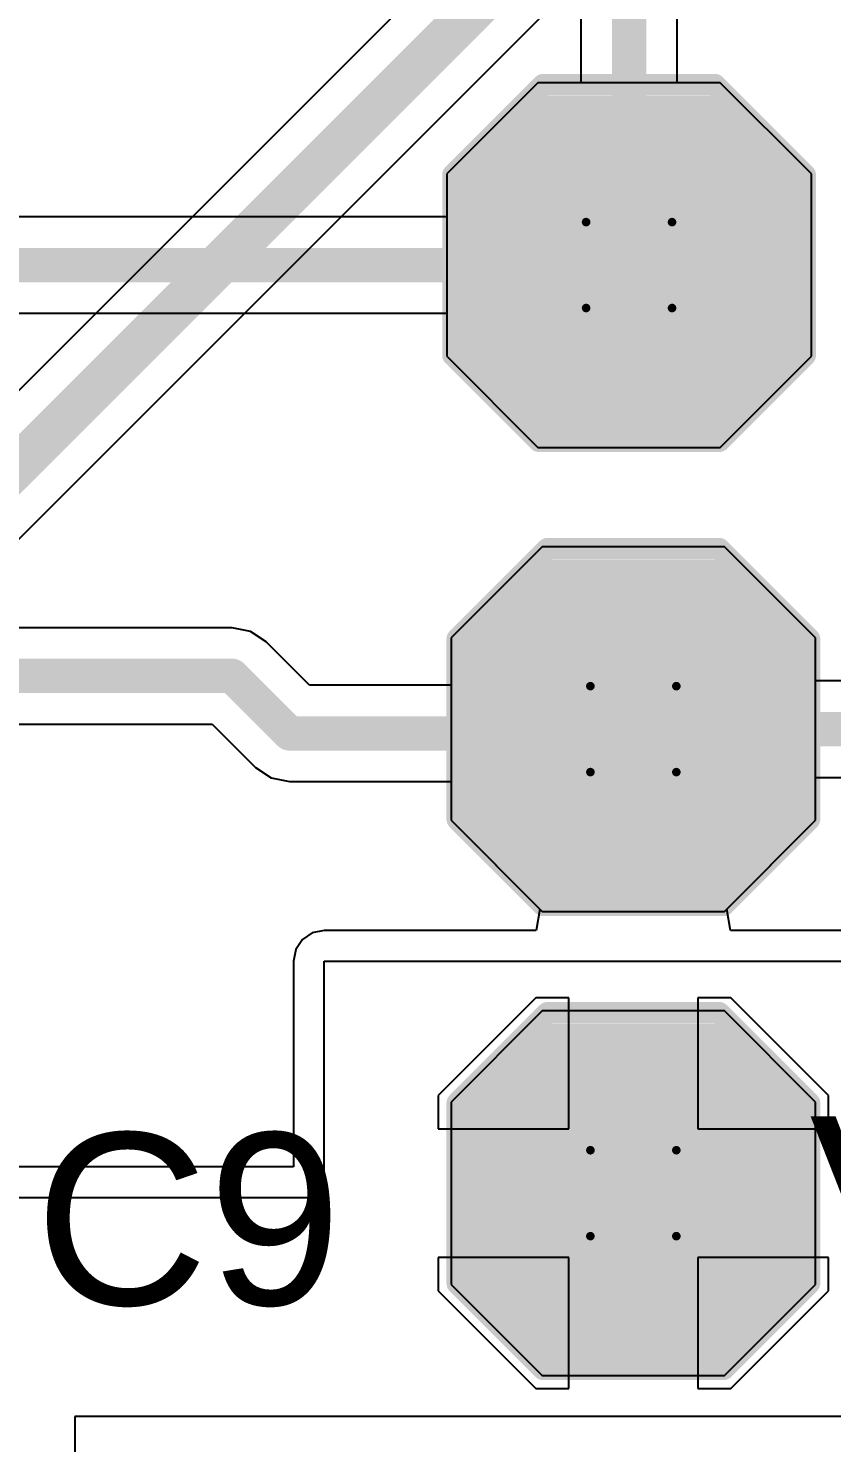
# Model space of a CAD drawing. Header units: inches. Extents: x -0.1 to 17.9, y -0.8 to 4.8.
# Drawn here: x 0.5782 to 0.7652, y 1.6019 to 1.9311 of the extents above; entities that cross this region are included whole.
import ezdxf

# ---------------------------------------------------------------- set-up
doc = ezdxf.new("R2010")
doc.units = ezdxf.units.IN
doc.header["$MEASUREMENT"] = 0
for name, color, linetype in [('Bottom Layer 1', 5, 'Continuous'), ('Bottom Solder', 6, 'Continuous'), ('Drill Drawing', 1, 'Continuous'), ('GND+Signal', 16, 'Continuous'), ('Multi-Layer', 9, 'Continuous'), ('Pad Holes', 156, 'Continuous'), ('PWR+Signal', 76, 'Continuous'), ('Top 3D Body', 56, 'Continuous'), ('Top Layer 1', 1, 'Continuous'), ('Top Overlay', 2, 'Continuous'), ('Top Solder', 216, 'Continuous')]:
    doc.layers.add(name, color=color, linetype=linetype)
doc.styles.add('Arial', font='', dxfattribs={"height": 0.2})
doc.styles.get('Arial').set_extended_font_data('Arial')

# ---------------------------------------------------------------- blocks, each defined once
blk = doc.blocks.new('T____P______TH_1_8___H_________0_92___182')
at = {"layer": 'Bottom Layer 1'}
blk.add_hatch(color=5, dxfattribs=at).paths.add_polyline_path([(0.01772, 0.03543), (-0.01772, 0.03543), (-0.03543, 0.01772), (-0.03543, -0.01772), (-0.01772, -0.03543), (0.01772, -0.03543), (0.03543, -0.01772), (0.03543, 0.01772)])
at = {"layer": 'Bottom Solder'}
blk.add_hatch(color=6, dxfattribs=at).paths.add_polyline_path([(0.01972, 0.03943), (-0.01972, 0.03943), (-0.03943, 0.01972), (-0.03943, -0.01972), (-0.01972, -0.03943), (0.01972, -0.03943), (0.03943, -0.01972), (0.03943, 0.01972)])
at = {"layer": 'GND+Signal'}
blk.add_hatch(color=16, dxfattribs=at).paths.add_polyline_path([(0.01772, 0.03543), (-0.01772, 0.03543), (-0.03543, 0.01772), (-0.03543, -0.01772), (-0.01772, -0.03543), (0.01772, -0.03543), (0.03543, -0.01772), (0.03543, 0.01772)])
at = {"layer": 'Multi-Layer'}
blk.add_hatch(color=9, dxfattribs=at).paths.add_polyline_path([(0.01772, 0.03543), (-0.01772, 0.03543), (-0.03543, 0.01772), (-0.03543, -0.01772), (-0.01772, -0.03543), (0.01772, -0.03543), (0.03543, -0.01772), (0.03543, 0.01772)])
at = {"layer": 'Pad Holes'}
h = blk.add_hatch(color=7, dxfattribs=at)
edge = h.paths.add_edge_path()
edge.add_arc((0, 0), 0.01811, 0, 360)
at = {"layer": 'PWR+Signal'}
blk.add_hatch(color=76, dxfattribs=at).paths.add_polyline_path([(0.01772, 0.03543), (-0.01772, 0.03543), (-0.03543, 0.01772), (-0.03543, -0.01772), (-0.01772, -0.03543), (0.01772, -0.03543), (0.03543, -0.01772), (0.03543, 0.01772)])
at = {"layer": 'Top Layer 1'}
blk.add_hatch(color=1, dxfattribs=at).paths.add_polyline_path([(0.01772, 0.03543), (-0.01772, 0.03543), (-0.03543, 0.01772), (-0.03543, -0.01772), (-0.01772, -0.03543), (0.01772, -0.03543), (0.03543, -0.01772), (0.03543, 0.01772)])
at = {"layer": 'Top Solder'}
blk.add_hatch(color=216, dxfattribs=at).paths.add_polyline_path([(0.01972, 0.03943), (-0.01972, 0.03943), (-0.03943, 0.01972), (-0.03943, -0.01972), (-0.01972, -0.03943), (0.01972, -0.03943), (0.03943, -0.01972), (0.03943, 0.01972)])
at = {"layer": 'Top Overlay'}
for points in [[(-0.041, 0.021, 0.005, 0.005, 0), (-0.02, 0.042, 0.005, 0.005, 0)], [(-0.02, 0.042, 0.005, 0.005, 0), (0.02, 0.042, 0.005, 0.005, 0)], [(0.02, 0.042, 0.005, 0.005, 0), (0.041, 0.021, 0.005, 0.005, 0)], [(-0.041, -0.021, 0.005, 0.005, 0), (-0.041, 0.021, 0.005, 0.005, 0)], [(0.041, -0.021, 0.005, 0.005, 0), (0.041, 0.021, 0.005, 0.005, 0)], [(-0.041, -0.021, 0.005, 0.005, 0), (-0.021, -0.041, 0.005, 0.005, 0)], [(0.021, -0.041, 0.005, 0.005, 0), (0.041, -0.021, 0.005, 0.005, 0)], [(-0.02, -0.041, 0.005, 0.005, 0), (0.021, -0.041, 0.005, 0.005, 0)]]:
    blk.add_lwpolyline(points, format="xyseb", dxfattribs=at)
for points in [[(-0.02125, 0.042, 0.0025, 0.0025, 1), (-0.01875, 0.042, 0.0025, 0.0025, 1)], [(-0.02125, 0.042, 0.0025, 0.0025, 1), (-0.01875, 0.042, 0.0025, 0.0025, 1)], [(0.01875, 0.042, 0.0025, 0.0025, 1), (0.02125, 0.042, 0.0025, 0.0025, 1)], [(0.01875, 0.042, 0.0025, 0.0025, 1), (0.02125, 0.042, 0.0025, 0.0025, 1)], [(-0.04225, 0.021, 0.0025, 0.0025, 1), (-0.03975, 0.021, 0.0025, 0.0025, 1)], [(-0.04225, 0.021, 0.0025, 0.0025, 1), (-0.03975, 0.021, 0.0025, 0.0025, 1)], [(0.03975, 0.021, 0.0025, 0.0025, 1), (0.04225, 0.021, 0.0025, 0.0025, 1)], [(0.03975, 0.021, 0.0025, 0.0025, 1), (0.04225, 0.021, 0.0025, 0.0025, 1)], [(-0.04225, -0.021, 0.0025, 0.0025, 1), (-0.03975, -0.021, 0.0025, 0.0025, 1)], [(-0.04225, -0.021, 0.0025, 0.0025, 1), (-0.03975, -0.021, 0.0025, 0.0025, 1)], [(0.03975, -0.021, 0.0025, 0.0025, 1), (0.04225, -0.021, 0.0025, 0.0025, 1)], [(0.03975, -0.021, 0.0025, 0.0025, 1), (0.04225, -0.021, 0.0025, 0.0025, 1)], [(-0.02225, -0.041, 0.0025, 0.0025, 1), (-0.01975, -0.041, 0.0025, 0.0025, 1)], [(-0.02125, -0.041, 0.0025, 0.0025, 1), (-0.01875, -0.041, 0.0025, 0.0025, 1)], [(0.01975, -0.041, 0.0025, 0.0025, 1), (0.02225, -0.041, 0.0025, 0.0025, 1)], [(0.01975, -0.041, 0.0025, 0.0025, 1), (0.02225, -0.041, 0.0025, 0.0025, 1)]]:
    blk.add_lwpolyline(points, format="xyseb", close=True, dxfattribs=at)
blk = doc.blocks.new('T____P______TH_1_8___H_________0_92___197')
at = {"layer": 'Bottom Layer 1'}
blk.add_hatch(color=5, dxfattribs=at).paths.add_polyline_path([(0.01772, 0.03543), (-0.01772, 0.03543), (-0.03543, 0.01772), (-0.03543, -0.01772), (-0.01772, -0.03543), (0.01772, -0.03543), (0.03543, -0.01772), (0.03543, 0.01772)])
at = {"layer": 'Bottom Solder'}
blk.add_hatch(color=6, dxfattribs=at).paths.add_polyline_path([(0.01972, 0.03943), (-0.01972, 0.03943), (-0.03943, 0.01972), (-0.03943, -0.01972), (-0.01972, -0.03943), (0.01972, -0.03943), (0.03943, -0.01972), (0.03943, 0.01972)])
at = {"layer": 'GND+Signal'}
blk.add_hatch(color=16, dxfattribs=at).paths.add_polyline_path([(0.01772, 0.03543), (-0.01772, 0.03543), (-0.03543, 0.01772), (-0.03543, -0.01772), (-0.01772, -0.03543), (0.01772, -0.03543), (0.03543, -0.01772), (0.03543, 0.01772)])
at = {"layer": 'Multi-Layer'}
blk.add_hatch(color=9, dxfattribs=at).paths.add_polyline_path([(0.01772, 0.03543), (-0.01772, 0.03543), (-0.03543, 0.01772), (-0.03543, -0.01772), (-0.01772, -0.03543), (0.01772, -0.03543), (0.03543, -0.01772), (0.03543, 0.01772)])
at = {"layer": 'Pad Holes'}
h = blk.add_hatch(color=7, dxfattribs=at)
edge = h.paths.add_edge_path()
edge.add_arc((0, 0), 0.01811, 0, 360)
at = {"layer": 'PWR+Signal'}
blk.add_hatch(color=76, dxfattribs=at).paths.add_polyline_path([(0.01772, 0.03543), (-0.01772, 0.03543), (-0.03543, 0.01772), (-0.03543, -0.01772), (-0.01772, -0.03543), (0.01772, -0.03543), (0.03543, -0.01772), (0.03543, 0.01772)])
at = {"layer": 'Top Layer 1'}
blk.add_hatch(color=1, dxfattribs=at).paths.add_polyline_path([(0.01772, 0.03543), (-0.01772, 0.03543), (-0.03543, 0.01772), (-0.03543, -0.01772), (-0.01772, -0.03543), (0.01772, -0.03543), (0.03543, -0.01772), (0.03543, 0.01772)])
at = {"layer": 'Top Solder'}
blk.add_hatch(color=216, dxfattribs=at).paths.add_polyline_path([(0.01972, 0.03943), (-0.01972, 0.03943), (-0.03943, 0.01972), (-0.03943, -0.01972), (-0.01972, -0.03943), (0.01972, -0.03943), (0.03943, -0.01972), (0.03943, 0.01972)])
at = {"layer": 'Top Overlay'}
for points in [[(-0.041, 0.021, 0.005, 0.005, 0), (-0.02, 0.042, 0.005, 0.005, 0)], [(-0.02, 0.042, 0.005, 0.005, 0), (0.02, 0.042, 0.005, 0.005, 0)], [(0.02, 0.042, 0.005, 0.005, 0), (0.041, 0.021, 0.005, 0.005, 0)], [(-0.041, -0.021, 0.005, 0.005, 0), (-0.041, 0.021, 0.005, 0.005, 0)], [(0.041, -0.021, 0.005, 0.005, 0), (0.041, 0.021, 0.005, 0.005, 0)], [(-0.041, -0.021, 0.005, 0.005, 0), (-0.021, -0.041, 0.005, 0.005, 0)], [(0.021, -0.041, 0.005, 0.005, 0), (0.041, -0.021, 0.005, 0.005, 0)], [(-0.02, -0.041, 0.005, 0.005, 0), (0.021, -0.041, 0.005, 0.005, 0)]]:
    blk.add_lwpolyline(points, format="xyseb", dxfattribs=at)
for points in [[(-0.02125, 0.042, 0.0025, 0.0025, 1), (-0.01875, 0.042, 0.0025, 0.0025, 1)], [(-0.02125, 0.042, 0.0025, 0.0025, 1), (-0.01875, 0.042, 0.0025, 0.0025, 1)], [(0.01875, 0.042, 0.0025, 0.0025, 1), (0.02125, 0.042, 0.0025, 0.0025, 1)], [(0.01875, 0.042, 0.0025, 0.0025, 1), (0.02125, 0.042, 0.0025, 0.0025, 1)], [(-0.04225, 0.021, 0.0025, 0.0025, 1), (-0.03975, 0.021, 0.0025, 0.0025, 1)], [(-0.04225, 0.021, 0.0025, 0.0025, 1), (-0.03975, 0.021, 0.0025, 0.0025, 1)], [(0.03975, 0.021, 0.0025, 0.0025, 1), (0.04225, 0.021, 0.0025, 0.0025, 1)], [(0.03975, 0.021, 0.0025, 0.0025, 1), (0.04225, 0.021, 0.0025, 0.0025, 1)], [(-0.04225, -0.021, 0.0025, 0.0025, 1), (-0.03975, -0.021, 0.0025, 0.0025, 1)], [(-0.04225, -0.021, 0.0025, 0.0025, 1), (-0.03975, -0.021, 0.0025, 0.0025, 1)], [(0.03975, -0.021, 0.0025, 0.0025, 1), (0.04225, -0.021, 0.0025, 0.0025, 1)], [(0.03975, -0.021, 0.0025, 0.0025, 1), (0.04225, -0.021, 0.0025, 0.0025, 1)], [(-0.02225, -0.041, 0.0025, 0.0025, 1), (-0.01975, -0.041, 0.0025, 0.0025, 1)], [(-0.02125, -0.041, 0.0025, 0.0025, 1), (-0.01875, -0.041, 0.0025, 0.0025, 1)], [(0.01975, -0.041, 0.0025, 0.0025, 1), (0.02225, -0.041, 0.0025, 0.0025, 1)], [(0.01975, -0.041, 0.0025, 0.0025, 1), (0.02225, -0.041, 0.0025, 0.0025, 1)]]:
    blk.add_lwpolyline(points, format="xyseb", close=True, dxfattribs=at)
blk = doc.blocks.new('T____P______TH_1_8___H_________0_92___201')
at = {"layer": 'Bottom Layer 1'}
blk.add_hatch(color=5, dxfattribs=at).paths.add_polyline_path([(0.01772, 0.03543), (-0.01772, 0.03543), (-0.03543, 0.01772), (-0.03543, -0.01772), (-0.01772, -0.03543), (0.01772, -0.03543), (0.03543, -0.01772), (0.03543, 0.01772)])
at = {"layer": 'Bottom Solder'}
blk.add_hatch(color=6, dxfattribs=at).paths.add_polyline_path([(0.01972, 0.03943), (-0.01972, 0.03943), (-0.03943, 0.01972), (-0.03943, -0.01972), (-0.01972, -0.03943), (0.01972, -0.03943), (0.03943, -0.01972), (0.03943, 0.01972)])
at = {"layer": 'GND+Signal'}
blk.add_hatch(color=16, dxfattribs=at).paths.add_polyline_path([(0.01772, 0.03543), (-0.01772, 0.03543), (-0.03543, 0.01772), (-0.03543, -0.01772), (-0.01772, -0.03543), (0.01772, -0.03543), (0.03543, -0.01772), (0.03543, 0.01772)])
at = {"layer": 'Multi-Layer'}
blk.add_hatch(color=9, dxfattribs=at).paths.add_polyline_path([(0.01772, 0.03543), (-0.01772, 0.03543), (-0.03543, 0.01772), (-0.03543, -0.01772), (-0.01772, -0.03543), (0.01772, -0.03543), (0.03543, -0.01772), (0.03543, 0.01772)])
at = {"layer": 'Pad Holes'}
h = blk.add_hatch(color=7, dxfattribs=at)
edge = h.paths.add_edge_path()
edge.add_arc((0, 0), 0.01811, 0, 360)
at = {"layer": 'PWR+Signal'}
blk.add_hatch(color=76, dxfattribs=at).paths.add_polyline_path([(0.01772, 0.03543), (-0.01772, 0.03543), (-0.03543, 0.01772), (-0.03543, -0.01772), (-0.01772, -0.03543), (0.01772, -0.03543), (0.03543, -0.01772), (0.03543, 0.01772)])
at = {"layer": 'Top Layer 1'}
blk.add_hatch(color=1, dxfattribs=at).paths.add_polyline_path([(0.01772, 0.03543), (-0.01772, 0.03543), (-0.03543, 0.01772), (-0.03543, -0.01772), (-0.01772, -0.03543), (0.01772, -0.03543), (0.03543, -0.01772), (0.03543, 0.01772)])
at = {"layer": 'Top Solder'}
blk.add_hatch(color=216, dxfattribs=at).paths.add_polyline_path([(0.01972, 0.03943), (-0.01972, 0.03943), (-0.03943, 0.01972), (-0.03943, -0.01972), (-0.01972, -0.03943), (0.01972, -0.03943), (0.03943, -0.01972), (0.03943, 0.01972)])
at = {"layer": 'Top Overlay'}
for points in [[(-0.041, 0.021, 0.005, 0.005, 0), (-0.02, 0.042, 0.005, 0.005, 0)], [(-0.02, 0.042, 0.005, 0.005, 0), (0.02, 0.042, 0.005, 0.005, 0)], [(0.02, 0.042, 0.005, 0.005, 0), (0.041, 0.021, 0.005, 0.005, 0)], [(-0.041, -0.021, 0.005, 0.005, 0), (-0.041, 0.021, 0.005, 0.005, 0)], [(0.041, -0.021, 0.005, 0.005, 0), (0.041, 0.021, 0.005, 0.005, 0)], [(-0.041, -0.021, 0.005, 0.005, 0), (-0.021, -0.041, 0.005, 0.005, 0)], [(0.021, -0.041, 0.005, 0.005, 0), (0.041, -0.021, 0.005, 0.005, 0)], [(-0.02, -0.041, 0.005, 0.005, 0), (0.021, -0.041, 0.005, 0.005, 0)]]:
    blk.add_lwpolyline(points, format="xyseb", dxfattribs=at)
for points in [[(-0.02125, 0.042, 0.0025, 0.0025, 1), (-0.01875, 0.042, 0.0025, 0.0025, 1)], [(-0.02125, 0.042, 0.0025, 0.0025, 1), (-0.01875, 0.042, 0.0025, 0.0025, 1)], [(0.01875, 0.042, 0.0025, 0.0025, 1), (0.02125, 0.042, 0.0025, 0.0025, 1)], [(0.01875, 0.042, 0.0025, 0.0025, 1), (0.02125, 0.042, 0.0025, 0.0025, 1)], [(-0.04225, 0.021, 0.0025, 0.0025, 1), (-0.03975, 0.021, 0.0025, 0.0025, 1)], [(-0.04225, 0.021, 0.0025, 0.0025, 1), (-0.03975, 0.021, 0.0025, 0.0025, 1)], [(0.03975, 0.021, 0.0025, 0.0025, 1), (0.04225, 0.021, 0.0025, 0.0025, 1)], [(0.03975, 0.021, 0.0025, 0.0025, 1), (0.04225, 0.021, 0.0025, 0.0025, 1)], [(-0.04225, -0.021, 0.0025, 0.0025, 1), (-0.03975, -0.021, 0.0025, 0.0025, 1)], [(-0.04225, -0.021, 0.0025, 0.0025, 1), (-0.03975, -0.021, 0.0025, 0.0025, 1)], [(0.03975, -0.021, 0.0025, 0.0025, 1), (0.04225, -0.021, 0.0025, 0.0025, 1)], [(0.03975, -0.021, 0.0025, 0.0025, 1), (0.04225, -0.021, 0.0025, 0.0025, 1)], [(-0.02225, -0.041, 0.0025, 0.0025, 1), (-0.01975, -0.041, 0.0025, 0.0025, 1)], [(-0.02125, -0.041, 0.0025, 0.0025, 1), (-0.01875, -0.041, 0.0025, 0.0025, 1)], [(0.01975, -0.041, 0.0025, 0.0025, 1), (0.02225, -0.041, 0.0025, 0.0025, 1)], [(0.01975, -0.041, 0.0025, 0.0025, 1), (0.02225, -0.041, 0.0025, 0.0025, 1)]]:
    blk.add_lwpolyline(points, format="xyseb", close=True, dxfattribs=at)

msp = doc.modelspace()

# ---------------------------------------------------------------- linework, layer by layer
at = {"layer": 'Bottom Layer 1'}
for p, q in [((0.77986, 2.05076), (0.48991, 1.76081)), ((0.50721, 1.74351), (0.80047, 2.03676)), ((0.69678, 1.91843), (0.67557, 1.89722)), ((0.73922, 1.91843), (0.69678, 1.91843)), ((0.76043, 1.89722), (0.73922, 1.91843)), ((0.67557, 1.89722), (0.67557, 1.85478)), ((0.76043, 1.85478), (0.76043, 1.89722)), ((0.67557, 1.85478), (0.69678, 1.83357)), ((0.73922, 1.83357), (0.76043, 1.85478)), ((0.69678, 1.83357), (0.73922, 1.83357)), ((0.69778, 1.81043), (0.67657, 1.78922)), ((0.74022, 1.81043), (0.69778, 1.81043)), ((0.76143, 1.78922), (0.74022, 1.81043)), ((0.67657, 1.78922), (0.67657, 1.74678)), ((0.76143, 1.74678), (0.76143, 1.78922)), ((0.67657, 1.74678), (0.69778, 1.72557)), ((0.74022, 1.72557), (0.76143, 1.74678)), ((0.69778, 1.72557), (0.74022, 1.72557)), ((0.69778, 1.70243), (0.67657, 1.68122)), ((0.74022, 1.70243), (0.69778, 1.70243)), ((0.76143, 1.68122), (0.74022, 1.70243)), ((0.67657, 1.68122), (0.67657, 1.63878)), ((0.76143, 1.63878), (0.76143, 1.68122)), ((0.67657, 1.63878), (0.69778, 1.61757)), ((0.74022, 1.61757), (0.76143, 1.63878)), ((0.69778, 1.61757), (0.74022, 1.61757))]:
    msp.add_line(p, q, dxfattribs=at)
msp.add_lwpolyline([(0.4884, 1.742, 0.01, 0.01, 0), (0.7954, 2.049, 0.01, 0.01, 0)], format="xyseb", dxfattribs=at)
at = {"layer": 'Drill Drawing'}
for points in [[(0.708, 1.886, 0.002, 0.002, 0), (0.728, 1.886, 0.002, 0.002, 0)], [(0.708, 1.866, 0.002, 0.002, 0), (0.708, 1.886, 0.002, 0.002, 0)], [(0.728, 1.866, 0.002, 0.002, 0), (0.728, 1.886, 0.002, 0.002, 0)], [(0.708, 1.866, 0.002, 0.002, 0), (0.728, 1.866, 0.002, 0.002, 0)], [(0.709, 1.778, 0.002, 0.002, 0), (0.729, 1.778, 0.002, 0.002, 0)], [(0.709, 1.758, 0.002, 0.002, 0), (0.709, 1.778, 0.002, 0.002, 0)], [(0.729, 1.758, 0.002, 0.002, 0), (0.729, 1.778, 0.002, 0.002, 0)], [(0.709, 1.758, 0.002, 0.002, 0), (0.729, 1.758, 0.002, 0.002, 0)], [(0.709, 1.67, 0.002, 0.002, 0), (0.729, 1.67, 0.002, 0.002, 0)], [(0.709, 1.65, 0.002, 0.002, 0), (0.709, 1.67, 0.002, 0.002, 0)], [(0.729, 1.65, 0.002, 0.002, 0), (0.729, 1.67, 0.002, 0.002, 0)], [(0.709, 1.65, 0.002, 0.002, 0), (0.729, 1.65, 0.002, 0.002, 0)]]:
    msp.add_lwpolyline(points, format="xyseb", dxfattribs=at)
for points in [[(0.7075, 1.886, 0.001, 0.001, 1), (0.7085, 1.886, 0.001, 0.001, 1)], [(0.7075, 1.886, 0.001, 0.001, 1), (0.7085, 1.886, 0.001, 0.001, 1)], [(0.7275, 1.886, 0.001, 0.001, 1), (0.7285, 1.886, 0.001, 0.001, 1)], [(0.7275, 1.886, 0.001, 0.001, 1), (0.7285, 1.886, 0.001, 0.001, 1)], [(0.7075, 1.866, 0.001, 0.001, 1), (0.7085, 1.866, 0.001, 0.001, 1)], [(0.7075, 1.866, 0.001, 0.001, 1), (0.7085, 1.866, 0.001, 0.001, 1)], [(0.7275, 1.866, 0.001, 0.001, 1), (0.7285, 1.866, 0.001, 0.001, 1)], [(0.7275, 1.866, 0.001, 0.001, 1), (0.7285, 1.866, 0.001, 0.001, 1)], [(0.7085, 1.778, 0.001, 0.001, 1), (0.7095, 1.778, 0.001, 0.001, 1)], [(0.7085, 1.778, 0.001, 0.001, 1), (0.7095, 1.778, 0.001, 0.001, 1)], [(0.7285, 1.778, 0.001, 0.001, 1), (0.7295, 1.778, 0.001, 0.001, 1)], [(0.7285, 1.778, 0.001, 0.001, 1), (0.7295, 1.778, 0.001, 0.001, 1)], [(0.7085, 1.758, 0.001, 0.001, 1), (0.7095, 1.758, 0.001, 0.001, 1)], [(0.7085, 1.758, 0.001, 0.001, 1), (0.7095, 1.758, 0.001, 0.001, 1)], [(0.7285, 1.758, 0.001, 0.001, 1), (0.7295, 1.758, 0.001, 0.001, 1)], [(0.7285, 1.758, 0.001, 0.001, 1), (0.7295, 1.758, 0.001, 0.001, 1)], [(0.7085, 1.67, 0.001, 0.001, 1), (0.7095, 1.67, 0.001, 0.001, 1)], [(0.7085, 1.67, 0.001, 0.001, 1), (0.7095, 1.67, 0.001, 0.001, 1)], [(0.7285, 1.67, 0.001, 0.001, 1), (0.7295, 1.67, 0.001, 0.001, 1)], [(0.7285, 1.67, 0.001, 0.001, 1), (0.7295, 1.67, 0.001, 0.001, 1)], [(0.7085, 1.65, 0.001, 0.001, 1), (0.7095, 1.65, 0.001, 0.001, 1)], [(0.7085, 1.65, 0.001, 0.001, 1), (0.7095, 1.65, 0.001, 0.001, 1)], [(0.7285, 1.65, 0.001, 0.001, 1), (0.7295, 1.65, 0.001, 0.001, 1)], [(0.7285, 1.65, 0.001, 0.001, 1), (0.7295, 1.65, 0.001, 0.001, 1)]]:
    msp.add_lwpolyline(points, format="xyseb", close=True, dxfattribs=at)
at = {"layer": 'GND+Signal'}
for p, q in [((0.70679, 2.545), (0.70679, 1.91843)), ((0.72922, 1.91843), (0.72922, 2.54036)), ((0.69678, 1.91843), (0.67557, 1.89722)), ((0.70679, 1.91843), (0.69678, 1.91843)), ((0.73922, 1.91843), (0.72922, 1.91843)), ((0.76043, 1.89722), (0.73922, 1.91843)), ((0.67557, 1.89722), (0.67557, 1.85478)), ((0.76043, 1.85478), (0.76043, 1.89722)), ((0.67557, 1.85478), (0.69678, 1.83357)), ((0.73922, 1.83357), (0.76043, 1.85478)), ((0.69678, 1.83357), (0.73922, 1.83357)), ((0.69778, 1.81043), (0.67657, 1.78922)), ((0.74022, 1.81043), (0.69778, 1.81043)), ((0.76143, 1.78922), (0.74022, 1.81043)), ((0.67657, 1.78922), (0.67657, 1.74678)), ((0.76143, 1.77922), (0.76143, 1.78922)), ((0.82035, 1.77922), (0.76143, 1.77922)), ((0.76143, 1.74678), (0.76143, 1.75678)), ((0.76143, 1.75678), (0.825, 1.75678)), ((0.67657, 1.74678), (0.69778, 1.72557)), ((0.74022, 1.72557), (0.76143, 1.74678)), ((0.69778, 1.72557), (0.74022, 1.72557)), ((0.69778, 1.70243), (0.67657, 1.68122)), ((0.74022, 1.70243), (0.69778, 1.70243)), ((0.76143, 1.68122), (0.74022, 1.70243)), ((0.67657, 1.68122), (0.67657, 1.63878)), ((0.76143, 1.63878), (0.76143, 1.68122)), ((0.67657, 1.63878), (0.69778, 1.61757)), ((0.74022, 1.61757), (0.76143, 1.63878)), ((0.69778, 1.61757), (0.74022, 1.61757))]:
    msp.add_line(p, q, dxfattribs=at)
for points in [[(0.718, 1.876, 0.008, 0.008, 0), (0.718, 2.545, 0.008, 0.008, 0)], [(0.719, 1.768, 0.008, 0.008, 0), (0.825, 1.768, 0.008, 0.008, 0)]]:
    msp.add_lwpolyline(points, format="xyseb", dxfattribs=at)
for points in [[(0.716, 1.876, 0.004, 0.004, 1), (0.72, 1.876, 0.004, 0.004, 1)], [(0.717, 1.768, 0.004, 0.004, 1), (0.721, 1.768, 0.004, 0.004, 1)]]:
    msp.add_lwpolyline(points, format="xyseb", close=True, dxfattribs=at)
at = {"layer": 'PWR+Signal'}
for p, q in [((0.69678, 1.91843), (0.67557, 1.89722)), ((0.73922, 1.91843), (0.69678, 1.91843)), ((0.76043, 1.89722), (0.73922, 1.91843)), ((0.67557, 1.89722), (0.67557, 1.85478)), ((0.76043, 1.85478), (0.76043, 1.89722)), ((0.67557, 1.85478), (0.69678, 1.83357)), ((0.73922, 1.83357), (0.76043, 1.85478)), ((0.69678, 1.83357), (0.73922, 1.83357)), ((0.69778, 1.81043), (0.67657, 1.78922)), ((0.74022, 1.81043), (0.69778, 1.81043)), ((0.76143, 1.78922), (0.74022, 1.81043)), ((0.67657, 1.78922), (0.67657, 1.74678)), ((0.76143, 1.74678), (0.76143, 1.78922)), ((0.67657, 1.74678), (0.69778, 1.72557)), ((0.74022, 1.72557), (0.76143, 1.74678)), ((0.69778, 1.72557), (0.74022, 1.72557)), ((0.69778, 1.70243), (0.67657, 1.68122)), ((0.74022, 1.70243), (0.69778, 1.70243)), ((0.76143, 1.68122), (0.74022, 1.70243)), ((0.67657, 1.68122), (0.67657, 1.63878)), ((0.76143, 1.63878), (0.76143, 1.68122)), ((0.67657, 1.63878), (0.69778, 1.61757)), ((0.74022, 1.61757), (0.76143, 1.63878)), ((0.69778, 1.61757), (0.74022, 1.61757))]:
    msp.add_line(p, q, dxfattribs=at)
at = {"layer": 'Top Layer 1'}
for p, q in [((0.69678, 1.91843), (0.67557, 1.89722)), ((0.73922, 1.91843), (0.69678, 1.91843)), ((0.76043, 1.89722), (0.73922, 1.91843)), ((0.67557, 1.89722), (0.67557, 1.88722)), ((0.76043, 1.85478), (0.76043, 1.89722)), ((0.67557, 1.88722), (0.323, 1.88722)), ((0.32765, 1.86478), (0.67557, 1.86478)), ((0.67557, 1.86478), (0.67557, 1.85478)), ((0.67557, 1.85478), (0.69678, 1.83357)), ((0.73922, 1.83357), (0.76043, 1.85478)), ((0.69678, 1.83357), (0.73922, 1.83357)), ((0.69778, 1.81043), (0.67657, 1.78922)), ((0.74022, 1.81043), (0.69778, 1.81043)), ((0.76143, 1.78922), (0.74022, 1.81043)), ((0.6256, 1.79161), (0.43502, 1.79161)), ((0.6299, 1.79076), (0.6256, 1.79161)), ((0.6256, 1.79161), (0.6256, 1.79161)), ((0.63353, 1.78833), (0.6299, 1.79076)), ((0.64365, 1.77822), (0.63353, 1.78833)), ((0.67657, 1.78922), (0.67657, 1.77822)), ((0.76143, 1.74678), (0.76143, 1.78922)), ((0.67657, 1.77822), (0.64365, 1.77822)), ((0.43514, 1.76918), (0.62096, 1.76918)), ((0.62096, 1.76918), (0.63107, 1.75907)), ((0.63107, 1.75907), (0.63471, 1.75664)), ((0.63471, 1.75664), (0.639, 1.75578)), ((0.639, 1.75578), (0.639, 1.75578)), ((0.639, 1.75578), (0.67657, 1.75578)), ((0.67657, 1.75578), (0.67657, 1.74678)), ((0.67657, 1.74678), (0.69721, 1.72614)), ((0.74079, 1.72614), (0.76143, 1.74678)), ((0.69721, 1.72614), (0.69641, 1.72114)), ((0.74159, 1.72114), (0.74079, 1.72614)), ((0.64195, 1.71905), (0.64041, 1.71673)), ((0.64427, 1.72059), (0.64195, 1.71905)), ((0.647, 1.72114), (0.64427, 1.72059)), ((0.69641, 1.72114), (0.647, 1.72114)), ((0.789, 1.72114), (0.74159, 1.72114)), ((0.64041, 1.71673), (0.63986, 1.714)), ((0.63986, 1.714), (0.63986, 1.66614)), ((0.647, 1.659), (0.647, 1.714)), ((0.647, 1.714), (0.789, 1.714)), ((0.69628, 1.70543), (0.67357, 1.68272)), ((0.704, 1.70543), (0.69628, 1.70543)), ((0.704, 1.675), (0.704, 1.70543)), ((0.74172, 1.70543), (0.734, 1.70543)), ((0.734, 1.70543), (0.734, 1.675)), ((0.76443, 1.68272), (0.74172, 1.70543)), ((0.67357, 1.68272), (0.67357, 1.675)), ((0.76443, 1.675), (0.76443, 1.68272)), ((0.67357, 1.675), (0.704, 1.675)), ((0.734, 1.675), (0.76443, 1.675)), ((0.63986, 1.66614), (0.47, 1.66614)), ((0.47, 1.659), (0.647, 1.659)), ((0.704, 1.645), (0.67357, 1.645)), ((0.67357, 1.645), (0.67357, 1.63728)), ((0.704, 1.61457), (0.704, 1.645)), ((0.76443, 1.645), (0.734, 1.645)), ((0.734, 1.645), (0.734, 1.61457)), ((0.76443, 1.63728), (0.76443, 1.645)), ((0.67357, 1.63728), (0.69628, 1.61457)), ((0.74172, 1.61457), (0.76443, 1.63728)), ((0.69628, 1.61457), (0.704, 1.61457)), ((0.734, 1.61457), (0.74172, 1.61457)), ((0.79, 1.608), (0.589, 1.608)), ((0.589, 1.608), (0.589, 1.553))]:
    msp.add_line(p, q, dxfattribs=at)
for points in [[(0.323, 1.876, 0.008, 0.008, 0), (0.718, 1.876, 0.008, 0.008, 0)], [(0.41, 1.7804, 0.008, 0.008, 0), (0.6256, 1.7804, 0.008, 0.008, 0)], [(0.6256, 1.7804, 0.008, 0.008, 0), (0.639, 1.767, 0.008, 0.008, 0)], [(0.639, 1.767, 0.008, 0.008, 0), (0.718, 1.767, 0.008, 0.008, 0)], [(0.718, 1.767, 0.008, 0.008, 0), (0.719, 1.768, 0.008, 0.008, 0)]]:
    msp.add_lwpolyline(points, format="xyseb", dxfattribs=at)
for points in [[(0.716, 1.876, 0.004, 0.004, 1), (0.72, 1.876, 0.004, 0.004, 1)], [(0.6236, 1.7804, 0.004, 0.004, 1), (0.6276, 1.7804, 0.004, 0.004, 1)], [(0.6236, 1.7804, 0.004, 0.004, 1), (0.6276, 1.7804, 0.004, 0.004, 1)], [(0.637, 1.767, 0.004, 0.004, 1), (0.641, 1.767, 0.004, 0.004, 1)], [(0.637, 1.767, 0.004, 0.004, 1), (0.641, 1.767, 0.004, 0.004, 1)], [(0.716, 1.767, 0.004, 0.004, 1), (0.72, 1.767, 0.004, 0.004, 1)], [(0.716, 1.767, 0.004, 0.004, 1), (0.72, 1.767, 0.004, 0.004, 1)], [(0.717, 1.768, 0.004, 0.004, 1), (0.721, 1.768, 0.004, 0.004, 1)]]:
    msp.add_lwpolyline(points, format="xyseb", close=True, dxfattribs=at)

# ---------------------------------------------------------------- block references
for name, p in [('T____P______TH_1_8___H_________0_92___182', (0.718, 1.876)), ('T____P______TH_1_8___H_________0_92___197', (0.719, 1.768)), ('T____P______TH_1_8___H_________0_92___201', (0.719, 1.66))]:
    msp.add_blockref(name, p)

# ---------------------------------------------------------------- texts
at = {"layer": 'Top 3D Body', "style": 'Arial'}
msp.add_text('VBUS1', height=0.0425, dxfattribs=at).set_placement((0.76, 1.63536))
at = {"layer": 'Top Overlay', "style": 'Arial'}
msp.add_text('C9', height=0.04, dxfattribs=at).set_placement((0.57968, 1.63401))

doc.saveas('drawing.dxf')
